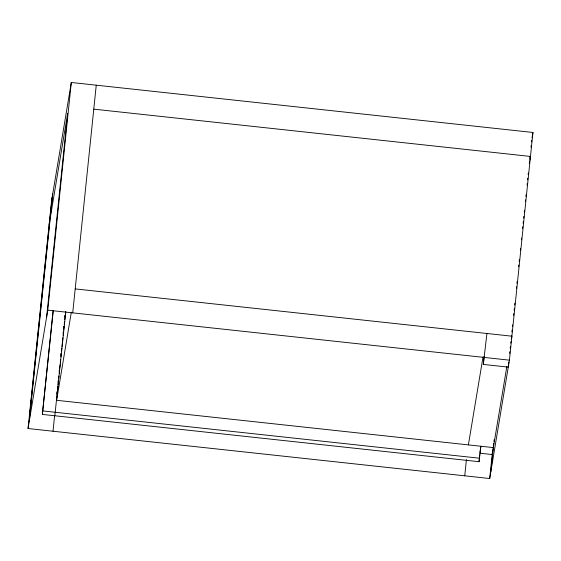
<?xml version="1.0" encoding="UTF-8"?>
<svg xmlns="http://www.w3.org/2000/svg" width="561" height="561" viewBox="0 0 561 561"><rect width="100%" height="100%" fill="white"/><g stroke="black" fill="none" stroke-linecap="round" stroke-linejoin="round"><path stroke-width="0.84" d="M28.05 428.527L51.577 200.838L71.296 82.481L532.95 132.473L509.423 360.162L489.704 478.519L28.05 428.527L47.769 310.163L71.296 82.481M52.159 197.36L29.866 413.064L30.448 409.579M29.207 421.563L52.741 193.875M46.612 317.126L67.664 113.406L50.266 217.843M480.511 448.33L480.861 446.24L479.045 461.703L42.348 414.411L53.043 310.913M42.348 414.411L53.26 310.906M53.007 431.227L54.599 415.82M56.381 398.576L56.556 396.837M56.913 393.366L57.096 391.627M58.085 382.076L58.26 380.344M59.157 371.655L59.34 369.923M60.869 355.162L61.044 353.423M61.401 349.952L61.584 348.213M63.105 333.451L63.288 331.712M63.645 328.241L63.828 326.502M64.817 316.951L64.992 315.212M56.598 398.569L56.78 396.83M56.956 395.098L57.32 391.62M57.495 389.888L57.853 386.41M58.035 384.678L58.484 380.337M58.667 378.598L58.933 375.989M59.2 373.388L59.557 369.916M59.739 368.177L60.097 364.706M60.279 362.967L60.637 359.496M60.904 356.887L61.268 353.416M61.444 351.677L61.801 348.206M61.983 346.467L62.341 342.995M62.523 341.256L62.881 337.785M63.148 335.176L63.512 331.705M63.688 329.966L64.045 326.495M64.227 324.756L64.585 321.285M64.767 319.546L65.216 315.205M65.392 313.473L65.574 311.734M65.791 311.727L54.824 415.764M72.72 312.87L96.254 85.181M464.746 475.819L466.429 459.557M508.792 361.985L508.259 367.125L483.309 364.419L484.101 356.719M486.941 333.493L483.309 364.419M479.045 461.703L479.753 454.859M479.928 453.141L480.279 449.719M489.704 478.519L492.628 450.21M490.861 471.556L493.785 443.246M493.968 441.514L494.15 439.775M509.676 353.43L509.851 351.712M510.208 348.29L510.384 346.579M511.366 337.077L511.548 335.338M511.905 331.867L512.081 330.127M512.445 326.656L512.621 324.917M513.61 315.366L513.792 313.634M514.149 310.156L514.325 308.424M514.689 304.946L514.865 303.213M516.393 288.445L516.569 286.713M516.926 283.235L517.109 281.503M518.637 266.741L518.813 265.002M519.17 261.531L519.353 259.792M520.342 250.241L520.517 248.502M521.414 239.82L521.597 238.081M522.586 228.53L522.761 226.791M523.118 223.32L523.301 221.581M523.658 218.11L523.841 216.371M524.29 212.03L524.465 210.298M525.362 201.609L525.545 199.877M525.902 196.399L526.085 194.667M527.067 185.116L527.249 183.377M527.606 179.906L527.789 178.167M528.146 174.695L528.329 172.956M529.493 161.694L529.311 163.405L529.57 161.856M529.843 158.265L530.019 156.554M530.994 147.143L531.169 145.425M531.526 142.003L531.702 140.292M49.102 224.807L49.684 221.329M30.525 404.558L31.689 397.595M71.31 312.26L56.64 400.302L493.336 447.594M468.386 444.887L483.049 356.852M532.045 137.887L532.95 132.473M529.829 160.313L530.475 156.442L93.778 109.15M506.856 366.459L492.179 454.55L480.132 453.246M510.734 343.157L510.994 341.607M511.38 339.286L511.898 336.193L75.202 288.901M47.769 310.163L509.423 360.162M42.924 410.933L479.62 458.225"/></g></svg>
